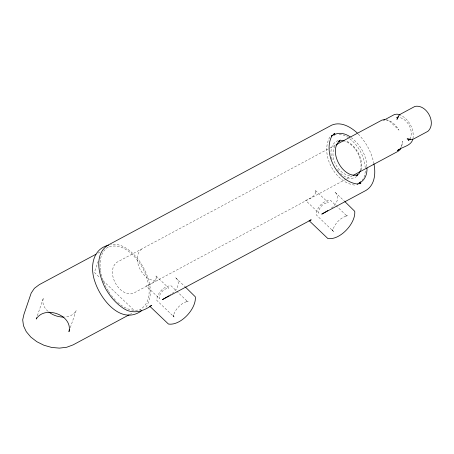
<?xml version="1.0" encoding="UTF-8"?>
<svg xmlns="http://www.w3.org/2000/svg" width="454" height="454" viewBox="0 0 454 454"><rect width="100%" height="100%" fill="white"/><g stroke="black" fill="none" stroke-linecap="round" stroke-linejoin="round"><path stroke-width="0.34" stroke-dasharray="2.27 1.7" d="M412.981 138.697C414.474 129.254 409.054 119.317 400.553 115.117M360.499 170.71C363.166 159.019 356.015 145.683 345.017 141.069M361.327 169.955C363.279 158.542 356.504 145.882 346.135 140.859M365.385 171.147L364.392 176.464L362.167 180.607M401.671 146.88L402.335 141.234L402.096 144.537L401.347 146.733M37.359 315.734L43.453 297.824C41.484 302.886 44.299 308.465 48.345 311.586M70.302 327.714L76.176 310.468C74.03 314.855 69.087 316.92 64.417 317.068M98.223 261.169L94.387 272.445L100.016 277.814M146.001 307.188C155.336 292.393 148.027 273.416 138.952 260.295C132.227 251.93 122.154 242.334 110.526 244.7M329.837 137.051C319.871 154.422 335.268 183.007 354.954 185.136M334.876 145.95C328.827 157.277 337.969 174.274 350.573 175.999M409.866 139.072C414.19 131.002 407.84 119.05 399.043 117.359M400.371 148.299L401.16 147.283M171.992 293.585C177.1 290.259 181.35 281.866 175.261 277.388L184.914 286.587M331.409 208.08C336.51 204.748 340.761 196.361 334.677 191.877L344.325 201.077M141.483 249.098C130.309 258.564 143.725 283.58 157.731 280.214M169.507 295.389L170.999 294.305M97.871 253.224L99.744 252.225M338.287 140.547C330.399 143.209 329.757 152.936 332.214 159.683M335.024 145.286L116.576 262.457C105.402 271.929 118.817 296.939 132.823 293.573L346.277 179.08M346.901 178.74L353.263 175.329M356.975 176.328C351.702 180.357 344.717 177.576 340.523 173.332M129.731 314.497L132.846 312.829M339.524 140.241L340.761 139.934M386.377 119.76C391.95 120.832 396.143 125.429 398.97 130.105L389.044 120.633L386.252 119.987M339.189 134.219L342.577 134.702L347.577 137.046L349.211 138.328M351.158 137.596C360.266 144.253 366.327 155.257 366.883 166.539M349.756 138.759C358.586 145.643 364.437 156.568 365.215 167.736M117.728 302.426C123.846 308.005 132.681 312.551 140.95 309.129L140.7 309.265C153.94 300.207 149.111 280.964 143.101 268.887C136.455 256.868 123.494 241.954 108.2 247.038L108.449 246.902C100.567 251.476 99.295 261.566 100.385 269.824M103.086 280.742L134.821 311.001M358.234 134.072C365.93 142.011 371.531 152.084 373.704 162.958M337.197 169.552L339.688 172.389M111.332 295.526L116.672 301.598M108.285 290.855L106.049 287.28L102.479 278.915L100.419 270.482M108.654 291.451L110.889 295.021M173.263 314.917L173.167 316.415C174.949 309.395 180.981 302.824 188.149 301.246L186.6 301.422L187.735 301.706L171.033 285.782C164.025 285.583 156.919 293.403 156.726 300.264L174.098 317L173.428 316.194L173.263 314.917M332.68 229.412L332.578 230.904C334.36 223.884 340.392 217.313 347.56 215.741L346.01 215.911L347.145 216.2L330.444 200.271C323.435 200.072 316.33 207.892 316.137 214.759L333.514 231.495L332.839 230.683L332.68 229.412M156.505 277.587C155.251 282.042 150.223 284.448 146.211 285.924L159.558 298.653L159.099 298.102C159.229 293.409 164.081 288.069 168.871 288.205L155.523 275.476L156.505 277.587M315.922 192.076C314.662 196.537 309.639 198.943 305.621 200.418L318.969 213.142L318.509 212.591C318.64 207.898 323.498 202.558 328.287 202.694L314.934 189.965L315.922 192.076"/><path stroke-width="0.68" d="M36.683 317.721L36.229 319.049C44.662 304.861 73.128 315.207 68.946 331.692L69.627 329.7M412.794 139.247C411.12 146.126 402.25 146.636 397.471 150.512L399.582 149.321M360.499 170.71L358.915 173.649L356.566 175.55L357.814 174.881C342.691 178.95 327.499 150.62 339.938 140.661L338.69 141.325L341.652 140.592L344.342 140.973M397.976 117.416L396.932 119.351L398.822 115.515L400.536 114.13L414.922 106.412C426.698 104.023 436.867 123.108 427.918 131.302L413.532 139.02L411.381 139.554L407.136 138.89L408.935 139.208M400.808 148.486L400.235 149.553L398.096 151.284L353.144 175.392M335.943 145.081L337.01 144.219M409.866 139.072L408.316 140.326L410.711 139.043M360.748 181.753L358.853 183.285C364.846 180.777 367.439 173.984 366.946 167.832M169.013 295.753L162.362 299.646L311.211 219.804L309.072 220.621L327.85 238.532C340.001 240.495 355.947 223.22 354.733 211.314L344.836 201.565M327.884 210.577L321.772 214.135L365.935 190.442C374.998 185.056 375.895 172.968 373.869 163.639M96.004 254.229L39.339 284.624L34.396 288.313L31.184 293.085L23.96 314.31L22.7 319.832L23.477 325.734L26.236 331.607L30.793 337.061L36.836 341.714L43.953 345.256L51.654 347.441L59.423 348.122L66.727 347.253L73.066 344.892L129.106 314.832M333.798 133.992L334.876 133.414L331.46 136.183L332.237 135.349C322.13 152.958 337.736 181.923 357.684 184.08M336.272 144.616L381.848 120.168L384.538 119.498M383.721 120.27L394.605 114.431L397.136 114.153L399.929 114.8M396.535 117.768L398.328 116.803M359.801 183.774L360.879 183.195L357.19 184.114M141.512 310.82C121.269 325.422 101.032 299.799 95.141 282.297C89.943 268.473 91.736 249.184 108.642 245.171M150.456 305.968L151.795 305.309C143.112 311.614 132.324 314.758 122.915 307.999C115.316 302.903 109.499 295.702 105.112 287.745C98.807 275.062 93.734 254.859 107.638 245.347L331.812 125.1C341.022 121.286 350.596 126.882 357.304 133.011M334.853 134.764L333.662 135.059C338.843 131.751 345.375 133.55 350.119 136.785M63.719 317.147C58.396 317.011 52.965 315.422 48.839 311.966M185.419 287.07L195.322 296.825C196.531 308.731 180.584 326 168.44 324.037L149.661 306.132"/></g></svg>
